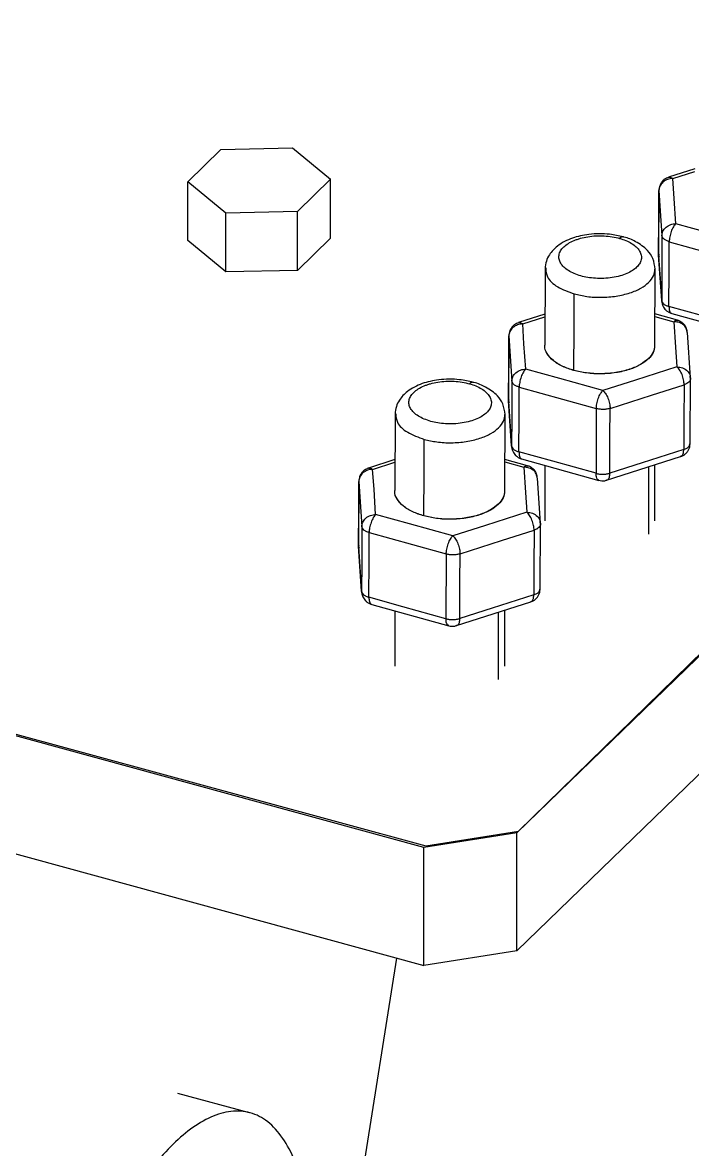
# Model space of a CAD drawing. Header units: millimetres. Extents: x 831 to 1324, y 1807 to 2551.
# Drawn here: x 1130.1 to 1227.5, y 2267.3 to 2431.2 of the extents above; entities that cross this region are included whole.
import ezdxf

# ---------------------------------------------------------------- set-up
doc = ezdxf.new("R2010")
doc.units = ezdxf.units.MM

msp = doc.modelspace()

# ---------------------------------------------------------------- linework, layer by layer
at = {"color": 7, "linetype": 'Continuous', "lineweight": 25}
for p, q in [((1202.25, 2313.62), (1323.59, 2432.06)), ((1324.02, 2431.57), (1201.98, 2313.33)), ((1201.98, 2296.18), (1324.02, 2414.43)), ((1154.12, 2408.04), (1158.93, 2412.73)), ((1158.93, 2412.73), (1169.36, 2412.95)), ((1169.36, 2412.95), (1174.89, 2408.39)), ((1227.91, 2409.92), (1224.06, 2408.69)), ((1224.67, 2408.5), (1227.91, 2409.53)), ((834.97, 2407.62), (1188.74, 2311.47)), ((1188.45, 2311.2), (835.26, 2407.9)), ((1159.66, 2403.48), (1154.12, 2408.04)), ((1154.12, 2399.47), (1154.12, 2408.04)), ((1174.89, 2408.39), (1170.08, 2403.7)), ((1174.89, 2399.82), (1174.89, 2408.39)), ((1222.66, 2406.79), (1222.62, 2397.38)), ((1170.08, 2403.7), (1159.66, 2403.48)), ((1159.66, 2394.91), (1159.66, 2403.48)), ((1170.08, 2395.13), (1170.08, 2403.7)), ((1159.66, 2394.91), (1154.12, 2399.47)), ((1174.89, 2399.82), (1170.08, 2395.13)), ((1222.68, 2397.48), (1222.62, 2397.34)), ((1223.07, 2390.77), (1222.62, 2397.34)), ((1222.62, 2397.34), (1222.69, 2397.06)), ((1222.63, 2397.23), (1223.07, 2390.67)), ((1170.08, 2395.13), (1159.66, 2394.91)), ((1206.11, 2395.39), (1206.06, 2384.26)), ((1206.2, 2395.5), (1206.22, 2395.4)), ((1222.06, 2384.22), (1222.11, 2395.32)), ((1223.14, 2390.41), (1223.07, 2390.77)), ((1206.08, 2388.77), (1202.23, 2387.54)), ((1202.85, 2387.35), (1206.08, 2388.38)), ((1225.36, 2387.89), (1222.08, 2388.8)), ((1222.08, 2388.44), (1224.83, 2387.67)), ((1224.53, 2388.88), (1235.75, 2385.76)), ((1226.82, 2385.99), (1226.73, 2386.36)), ((1227.26, 2379.53), (1226.82, 2386.1)), ((1200.84, 2385.65), (1200.79, 2376.23)), ((1222.06, 2384.2), (1222.06, 2384.22)), ((1221.13, 2382.28), (1221.13, 2382.26)), ((1227.21, 2379.72), (1227.27, 2379.43)), ((1227.22, 2370.01), (1227.27, 2379.43)), ((1227.26, 2379.29), (1227.23, 2379.76)), ((1200.85, 2376.33), (1200.8, 2376.19)), ((1201.24, 2369.63), (1200.8, 2376.19)), ((1200.8, 2376.19), (1200.86, 2375.91)), ((1200.8, 2376.08), (1201.24, 2369.52)), ((1213.56, 2375.05), (1213.52, 2365.63)), ((1184.29, 2374.25), (1184.23, 2363.12)), ((1184.37, 2374.35), (1184.39, 2374.25)), ((1200.23, 2363.07), (1200.29, 2374.18)), ((1201.31, 2369.26), (1201.24, 2369.63)), ((1227.17, 2369.87), (1227.22, 2370.01)), ((1215.06, 2364.63), (1225.83, 2368.08)), ((1184.26, 2367.63), (1180.4, 2366.39)), ((1181.02, 2366.2), (1184.25, 2367.24)), ((1200.25, 2367.29), (1203.01, 2366.52)), ((1203.53, 2366.74), (1200.26, 2367.65)), ((1202.7, 2367.73), (1213.92, 2364.61)), ((1206.06, 2366.8), (1206.06, 2358.72)), ((1221.13, 2366.57), (1221.13, 2356.79)), ((1222.06, 2358.72), (1222.06, 2366.87)), ((1205, 2364.84), (1204.9, 2365.22)), ((1205.44, 2358.39), (1204.99, 2364.95)), ((1179.01, 2364.5), (1178.97, 2355.08)), ((1200.23, 2363.05), (1200.23, 2363.07)), ((1199.3, 2361.13), (1199.3, 2361.12)), ((1205.39, 2358.57), (1205.44, 2358.28)), ((1205.4, 2348.86), (1205.44, 2358.28)), ((1205.43, 2358.14), (1205.41, 2358.61)), ((1179.02, 2355.19), (1178.97, 2355.04)), ((1179.41, 2348.48), (1178.97, 2355.04)), ((1178.97, 2355.04), (1179.04, 2354.77)), ((1178.97, 2354.94), (1179.42, 2348.37)), ((1191.73, 2353.9), (1191.69, 2344.48)), ((1179.48, 2348.11), (1179.41, 2348.48)), ((1205.35, 2348.73), (1205.4, 2348.86)), ((1193.24, 2343.49), (1204.01, 2346.93)), ((1180.88, 2346.58), (1192.09, 2343.46)), ((1184.23, 2345.65), (1184.23, 2337.58)), ((1199.3, 2345.42), (1199.3, 2335.64)), ((1200.23, 2337.58), (1200.23, 2345.72)), ((1011.85, 2342.4), (1188.45, 2294.05)), ((1201.98, 2313.33), (1188.45, 2311.2)), ((1188.74, 2311.47), (1202.25, 2313.62)), ((1201.98, 2296.18), (1201.98, 2313.33)), ((1188.45, 2294.05), (1188.45, 2311.2)), ((1201.98, 2296.18), (1188.45, 2294.05)), ((1179.22, 2261.63), (1184.52, 2295.13)), ((1163.13, 2272.66), (1152.66, 2275.46))]:
    msp.add_line(p, q, dxfattribs=at)
at = {"color": 7, "linetype": 'Continuous', "lineweight": 25, "flags": 128}
for points in [[(1225.12, 2401.93), (1224.87, 2405.61), (1224.67, 2408.5)], [(1222.62, 2397.34), (1222.65, 2402.61), (1222.67, 2406.75)], [(1222.67, 2406.75), (1222.91, 2403.08), (1223.11, 2400.19)], [(1236.33, 2398.81), (1230.05, 2400.56), (1225.12, 2401.93)], [(1223.11, 2400.19), (1223.09, 2394.92), (1223.07, 2390.77)], [(1224.13, 2389.89), (1224.15, 2395.17), (1224.17, 2399.31)], [(1224.17, 2399.31), (1230.45, 2397.56), (1235.39, 2396.19)], [(1210.31, 2380.59), (1210.33, 2386.82), (1210.36, 2391.72)], [(1235.34, 2386.78), (1229.06, 2388.52), (1224.13, 2389.89)], [(1224.83, 2387.67), (1225.08, 2384), (1225.28, 2381.11)], [(1203.29, 2380.79), (1203.04, 2384.46), (1202.85, 2387.35)], [(1200.8, 2376.19), (1200.82, 2381.46), (1200.84, 2385.61)], [(1200.84, 2385.61), (1201.09, 2381.93), (1201.28, 2379.04)], [(1225.28, 2381.11), (1219.24, 2379.18), (1214.51, 2377.67)], [(1214.51, 2377.67), (1208.23, 2379.41), (1203.29, 2380.79)], [(1201.28, 2379.04), (1201.26, 2373.77), (1201.24, 2369.63)], [(1202.3, 2368.75), (1202.32, 2374.02), (1202.34, 2378.16)], [(1202.34, 2378.16), (1208.62, 2376.42), (1213.56, 2375.05)], [(1215.56, 2375.07), (1221.59, 2377), (1226.33, 2378.52)], [(1226.33, 2378.52), (1226.3, 2373.24), (1226.29, 2369.1)], [(1215.51, 2365.66), (1215.54, 2370.93), (1215.56, 2375.07)], [(1188.48, 2359.44), (1188.51, 2365.68), (1188.53, 2370.57)], [(1213.52, 2365.63), (1207.24, 2367.38), (1202.3, 2368.75)], [(1226.29, 2369.1), (1220.25, 2367.17), (1215.51, 2365.66)], [(1203.01, 2366.52), (1203.25, 2362.85), (1203.45, 2359.96)], [(1181.46, 2359.64), (1181.22, 2363.31), (1181.02, 2366.2)], [(1178.97, 2355.04), (1178.99, 2360.32), (1179.01, 2364.46)], [(1179.01, 2364.46), (1179.26, 2360.78), (1179.46, 2357.9)], [(1203.45, 2359.96), (1197.42, 2358.03), (1192.68, 2356.52)], [(1192.68, 2356.52), (1186.4, 2358.27), (1181.46, 2359.64)], [(1179.46, 2357.9), (1179.43, 2352.62), (1179.41, 2348.48)], [(1180.47, 2347.6), (1180.5, 2352.87), (1180.52, 2357.02)], [(1180.52, 2357.02), (1186.8, 2355.27), (1191.73, 2353.9)], [(1193.73, 2353.93), (1199.76, 2355.86), (1204.5, 2357.37)], [(1204.5, 2357.37), (1204.48, 2352.1), (1204.46, 2347.95)], [(1193.69, 2344.51), (1193.71, 2349.78), (1193.73, 2353.93)], [(1191.69, 2344.48), (1185.41, 2346.23), (1180.47, 2347.6)], [(1204.46, 2347.95), (1198.43, 2346.03), (1193.69, 2344.51)]]:
    msp.add_lwpolyline(points, dxfattribs=at)
at = {"color": 7, "linetype": 'Continuous', "lineweight": 25}
for points, knots in [([(1224.67, 2408.5), (1224.44, 2408.49), (1224.18, 2408.45), (1223.69, 2408.28), (1223.45, 2408.14), (1223.06, 2407.8), (1222.91, 2407.6), (1222.71, 2407.17), (1222.67, 2406.96), (1222.67, 2406.75)], [0, 0, 0, 0, 0.25, 0.25, 0.5, 0.5, 0.75, 0.75, 1, 1, 1, 1]), ([(1224.05, 2408.67), (1223.85, 2408.59), (1223.52, 2408.46), (1223.16, 2408.12), (1222.91, 2407.76), (1222.74, 2407.35), (1222.7, 2407.05), (1222.68, 2406.91)], [0, 0, 0, 0, 0.264139, 0.441032, 0.626044, 0.814173, 1, 1, 1, 1]), ([(1224.06, 2408.67), (1224.15, 2408.69), (1224.33, 2408.73), (1224.55, 2408.58), (1224.67, 2408.5)], [0, 0, 0, 0, 0.466063, 1, 1, 1, 1]), ([(1223.11, 2400.19), (1223.11, 2400.39), (1223.15, 2400.61), (1223.35, 2401.04), (1223.51, 2401.24), (1223.9, 2401.58), (1224.13, 2401.72), (1224.63, 2401.89), (1224.88, 2401.93), (1225.12, 2401.93)], [0, 0, 0, 0, 0.25, 0.25, 0.5, 0.5, 0.75, 0.75, 1, 1, 1, 1]), ([(1225.12, 2401.93), (1225.01, 2401.83), (1224.89, 2401.67), (1224.65, 2401.28), (1224.54, 2401.04), (1224.36, 2400.53), (1224.29, 2400.26), (1224.19, 2399.75), (1224.17, 2399.51), (1224.17, 2399.31)], [0, 0, 0, 0, 0.25, 0.25, 0.5, 0.5, 0.75, 0.75, 1, 1, 1, 1]), ([(1217.47, 2400), (1216.82, 2400.15), (1215.23, 2400.52), (1212.57, 2400.47), (1209.98, 2399.89), (1207.97, 2398.88), (1206.78, 2397.6), (1206.21, 2396.45), (1206.15, 2395.76), (1206.11, 2395.39)], [0, 0, 0, 0, 0.1354812, 0.3321312, 0.4995979, 0.6775195, 0.8133485, 0.8999256, 1, 1, 1, 1]), ([(1211.3, 2394.34), (1210.97, 2394.43), (1210.65, 2394.54), (1210.04, 2394.8), (1209.76, 2394.95), (1209.25, 2395.27), (1209.02, 2395.44), (1208.64, 2395.81), (1208.49, 2396), (1208.26, 2396.39), (1208.19, 2396.59), (1208.13, 2396.89), (1208.12, 2396.98), (1208.12, 2397.18), (1208.13, 2397.28), (1208.18, 2397.57), (1208.25, 2397.77), (1208.48, 2398.17), (1208.63, 2398.36), (1209.01, 2398.73), (1209.24, 2398.9), (1209.74, 2399.22), (1210.02, 2399.36), (1210.47, 2399.55), (1210.63, 2399.6), (1210.94, 2399.71), (1211.1, 2399.76), (1211.6, 2399.9), (1211.96, 2399.98), (1212.72, 2400.1), (1213.11, 2400.14), (1213.91, 2400.18), (1214.31, 2400.18), (1215.11, 2400.13), (1215.5, 2400.09), (1216.25, 2399.97), (1216.61, 2399.89), (1216.94, 2399.8)], [0, 0, 0, 0, 0.0625, 0.0625, 0.125, 0.125, 0.1875, 0.1875, 0.25, 0.25, 0.3125, 0.3125, 0.34375, 0.34375, 0.375, 0.375, 0.4375, 0.4375, 0.5, 0.5, 0.5625, 0.5625, 0.625, 0.625, 0.65625, 0.65625, 0.6875, 0.6875, 0.75, 0.75, 0.8125, 0.8125, 0.875, 0.875, 0.9375, 0.9375, 1, 1, 1, 1]), ([(1216.94, 2399.8), (1217.25, 2399.71), (1217.56, 2399.61), (1218.15, 2399.36), (1218.43, 2399.22), (1218.95, 2398.91), (1219.18, 2398.73), (1219.57, 2398.36), (1219.74, 2398.16), (1219.98, 2397.75), (1220.06, 2397.54), (1220.13, 2397.12), (1220.13, 2396.91), (1220.04, 2396.5), (1219.96, 2396.3), (1219.73, 2395.93), (1219.58, 2395.76), (1219.25, 2395.44), (1219.05, 2395.28), (1218.58, 2394.97), (1218.31, 2394.83), (1217.71, 2394.56), (1217.37, 2394.44), (1216.65, 2394.24), (1216.27, 2394.16), (1215.48, 2394.04), (1215.07, 2394), (1214.25, 2393.96), (1213.85, 2393.97), (1213.06, 2394.02), (1212.68, 2394.06), (1211.95, 2394.18), (1211.62, 2394.25), (1211.3, 2394.34)], [0, 0, 0, 0, 0.0625, 0.0625, 0.125, 0.125, 0.1875, 0.1875, 0.25, 0.25, 0.3125, 0.3125, 0.375, 0.375, 0.4375, 0.4375, 0.5, 0.5, 0.5625, 0.5625, 0.625, 0.625, 0.6875, 0.6875, 0.75, 0.75, 0.8125, 0.8125, 0.875, 0.875, 0.9375, 0.9375, 1, 1, 1, 1]), ([(1217.47, 2399.99), (1217.4, 2400.01), (1217.24, 2400.05), (1217.05, 2399.89), (1216.94, 2399.8)], [0, 0, 0, 0, 0.424894, 1, 1, 1, 1]), ([(1222.11, 2395.32), (1222.05, 2395.85), (1221.92, 2396.82), (1220.92, 2398.26), (1219.46, 2399.27), (1218.17, 2399.87), (1217.5, 2400), (1217.47, 2400)], [0, 0, 0, 0, 0.2442315, 0.4517871, 0.7532753, 0.9874192, 1, 1, 1, 1]), ([(1224.17, 2399.31), (1224.02, 2399.35), (1223.88, 2399.4), (1223.62, 2399.53), (1223.51, 2399.6), (1223.32, 2399.76), (1223.24, 2399.84), (1223.14, 2400.02), (1223.12, 2400.11), (1223.11, 2400.19)], [0, 0, 0, 0, 0.25, 0.25, 0.5, 0.5, 0.75, 0.75, 1, 1, 1, 1]), ([(1206.22, 2395.4), (1206.24, 2394.99), (1206.3, 2394.03), (1207.77, 2392.66), (1209.5, 2392.03), (1210.36, 2391.72)], [0, 0, 0, 0, 0.2717163, 0.6405504, 1, 1, 1, 1]), ([(1210.36, 2391.72), (1210.96, 2391.58), (1212.21, 2391.29), (1214.32, 2391.18), (1216.48, 2391.35), (1218.47, 2391.82), (1220.08, 2392.52), (1221.24, 2393.37), (1221.98, 2394.33), (1222.06, 2395), (1222.09, 2395.34)], [0, 0, 0, 0, 0.119609, 0.247857, 0.380904, 0.513951, 0.642199, 0.761808, 0.881417, 1, 1, 1, 1]), ([(1223.07, 2390.77), (1223.07, 2390.69), (1223.1, 2390.6), (1223.2, 2390.43), (1223.27, 2390.34), (1223.46, 2390.18), (1223.58, 2390.11), (1223.84, 2389.99), (1223.98, 2389.94), (1224.13, 2389.89)], [0, 0, 0, 0, 0.25, 0.25, 0.5, 0.5, 0.75, 0.75, 1, 1, 1, 1]), ([(1223.09, 2390.55), (1223.13, 2390.36), (1223.22, 2389.92), (1223.56, 2389.45), (1223.94, 2389.14), (1224.24, 2388.97), (1224.43, 2388.92), (1224.5, 2388.9)], [0, 0, 0, 0, 0.260474, 0.569406, 0.737643, 0.90997, 1, 1, 1, 1]), ([(1224.13, 2389.89), (1224.14, 2389.67), (1224.18, 2389.21), (1224.36, 2388.9), (1224.51, 2388.9), (1224.54, 2388.9)], [0, 0, 0, 0, 0.436542, 0.908468, 1, 1, 1, 1]), ([(1224.83, 2387.67), (1224.97, 2387.79), (1225.18, 2387.96), (1225.33, 2387.86), (1225.38, 2387.82)], [0, 0, 0, 0, 0.656304, 1, 1, 1, 1]), ([(1226.73, 2386.36), (1226.71, 2386.48), (1226.64, 2386.85), (1226.17, 2387.3), (1225.51, 2387.63), (1225.05, 2387.66), (1224.83, 2387.67)], [0, 0, 0, 0, 0.147436, 0.48878, 0.754346, 1, 1, 1, 1]), ([(1226.8, 2386.22), (1226.76, 2386.41), (1226.67, 2386.84), (1226.34, 2387.3), (1225.96, 2387.61), (1225.67, 2387.79), (1225.47, 2387.84), (1225.39, 2387.86)], [0, 0, 0, 0, 0.257755, 0.5608, 0.728426, 0.902956, 1, 1, 1, 1]), ([(1202.85, 2387.35), (1202.61, 2387.34), (1202.36, 2387.3), (1201.86, 2387.13), (1201.63, 2387), (1201.23, 2386.66), (1201.08, 2386.45), (1200.88, 2386.03), (1200.84, 2385.81), (1200.84, 2385.61)], [0, 0, 0, 0, 0.25, 0.25, 0.5, 0.5, 0.75, 0.75, 1, 1, 1, 1]), ([(1202.22, 2387.52), (1202.02, 2387.44), (1201.69, 2387.31), (1201.33, 2386.97), (1201.08, 2386.61), (1200.91, 2386.2), (1200.87, 2385.9), (1200.85, 2385.76)], [0, 0, 0, 0, 0.264139, 0.441032, 0.626044, 0.814173, 1, 1, 1, 1]), ([(1202.24, 2387.52), (1202.32, 2387.54), (1202.51, 2387.59), (1202.73, 2387.43), (1202.85, 2387.35)], [0, 0, 0, 0, 0.466063, 1, 1, 1, 1]), ([(1210.31, 2380.59), (1209.75, 2380.77), (1208.59, 2381.15), (1207.23, 2382), (1206.35, 2383.03), (1205.98, 2383.82), (1206.08, 2384.23), (1206.08, 2384.26)], [0, 0, 0, 0, 0.227525, 0.471481, 0.724568, 0.977655, 1, 1, 1, 1]), ([(1221.13, 2382.3), (1220.77, 2382.01), (1220.05, 2381.41), (1218.41, 2380.72), (1216.43, 2380.24), (1214.27, 2380.06), (1212.17, 2380.18), (1210.27, 2380.55), (1208.6, 2381.16), (1207.23, 2381.99), (1206.35, 2383.01), (1205.98, 2383.79), (1206.08, 2384.2), (1206.08, 2384.23)], [0, 0, 0, 0, 0.092967, 0.192649, 0.296061, 0.399473, 0.499154, 0.592122, 0.685089, 0.78477, 0.888182, 0.991594, 1, 1, 1, 1]), ([(1222.04, 2384.2), (1222, 2383.86), (1221.93, 2383.19), (1221.19, 2382.24), (1220.03, 2381.39), (1218.42, 2380.69), (1216.43, 2380.22), (1214.27, 2380.05), (1212.16, 2380.16), (1210.91, 2380.45), (1210.31, 2380.59)], [0, 0, 0, 0, 0.116744, 0.236602, 0.356461, 0.484976, 0.618301, 0.751626, 0.880141, 1, 1, 1, 1]), ([(1222.04, 2384.23), (1222.01, 2383.9), (1221.95, 2383.22), (1221.4, 2382.61), (1221.13, 2382.3)], [0, 0, 0, 0, 0.4954099, 1, 1, 1, 1]), ([(1226.33, 2378.52), (1226.33, 2378.72), (1226.31, 2378.96), (1226.21, 2379.46), (1226.13, 2379.73), (1225.92, 2380.24), (1225.8, 2380.47), (1225.54, 2380.86), (1225.4, 2381.01), (1225.28, 2381.11)], [0, 0, 0, 0, 0.25, 0.25, 0.5, 0.5, 0.75, 0.75, 1, 1, 1, 1]), ([(1225.28, 2381.11), (1225.56, 2381.08), (1226.15, 2381.03), (1226.81, 2380.57), (1227.16, 2380.1), (1227.2, 2379.8), (1227.21, 2379.72)], [0, 0, 0, 0, 0.3035777, 0.6317627, 0.887091, 1, 1, 1, 1]), ([(1201.28, 2379.04), (1201.28, 2379.25), (1201.33, 2379.46), (1201.53, 2379.89), (1201.68, 2380.09), (1202.07, 2380.43), (1202.31, 2380.57), (1202.8, 2380.74), (1203.05, 2380.78), (1203.29, 2380.79)], [0, 0, 0, 0, 0.25, 0.25, 0.5, 0.5, 0.75, 0.75, 1, 1, 1, 1]), ([(1203.29, 2380.79), (1203.18, 2380.68), (1203.06, 2380.53), (1202.83, 2380.14), (1202.72, 2379.9), (1202.53, 2379.39), (1202.46, 2379.11), (1202.37, 2378.6), (1202.34, 2378.37), (1202.34, 2378.16)], [0, 0, 0, 0, 0.25, 0.25, 0.5, 0.5, 0.75, 0.75, 1, 1, 1, 1]), ([(1227.27, 2379.43), (1227.27, 2379.34), (1227.26, 2379.25), (1227.18, 2379.07), (1227.12, 2378.99), (1226.95, 2378.83), (1226.85, 2378.75), (1226.61, 2378.62), (1226.47, 2378.56), (1226.33, 2378.52)], [0, 0, 0, 0, 0.25, 0.25, 0.5, 0.5, 0.75, 0.75, 1, 1, 1, 1]), ([(1195.64, 2378.86), (1194.99, 2379.01), (1193.4, 2379.37), (1190.74, 2379.32), (1188.15, 2378.75), (1186.14, 2377.73), (1184.95, 2376.45), (1184.39, 2375.3), (1184.32, 2374.62), (1184.29, 2374.25)], [0, 0, 0, 0, 0.135481, 0.332131, 0.499598, 0.67752, 0.813348, 0.899926, 1, 1, 1, 1]), ([(1189.48, 2373.19), (1189.15, 2373.29), (1188.82, 2373.4), (1188.22, 2373.65), (1187.93, 2373.8), (1187.42, 2374.12), (1187.19, 2374.29), (1186.82, 2374.66), (1186.66, 2374.85), (1186.43, 2375.25), (1186.36, 2375.44), (1186.3, 2375.74), (1186.29, 2375.83), (1186.29, 2376.03), (1186.3, 2376.13), (1186.35, 2376.43), (1186.43, 2376.63), (1186.65, 2377.02), (1186.81, 2377.21), (1187.18, 2377.58), (1187.41, 2377.75), (1187.92, 2378.07), (1188.2, 2378.21), (1188.64, 2378.4), (1188.8, 2378.46), (1189.11, 2378.57), (1189.27, 2378.61), (1189.78, 2378.75), (1190.14, 2378.83), (1190.89, 2378.95), (1191.28, 2378.99), (1192.08, 2379.03), (1192.49, 2379.03), (1193.28, 2378.99), (1193.68, 2378.94), (1194.42, 2378.82), (1194.78, 2378.74), (1195.11, 2378.65)], [0, 0, 0, 0, 0.0625, 0.0625, 0.125, 0.125, 0.1875, 0.1875, 0.25, 0.25, 0.3125, 0.3125, 0.34375, 0.34375, 0.375, 0.375, 0.4375, 0.4375, 0.5, 0.5, 0.5625, 0.5625, 0.625, 0.625, 0.65625, 0.65625, 0.6875, 0.6875, 0.75, 0.75, 0.8125, 0.8125, 0.875, 0.875, 0.9375, 0.9375, 1, 1, 1, 1]), ([(1195.11, 2378.65), (1195.42, 2378.57), (1195.73, 2378.46), (1196.32, 2378.22), (1196.61, 2378.08), (1197.12, 2377.76), (1197.35, 2377.59), (1197.75, 2377.21), (1197.91, 2377.02), (1198.15, 2376.61), (1198.23, 2376.39), (1198.31, 2375.97), (1198.3, 2375.76), (1198.21, 2375.35), (1198.13, 2375.16), (1197.9, 2374.79), (1197.76, 2374.61), (1197.43, 2374.29), (1197.23, 2374.13), (1196.76, 2373.83), (1196.49, 2373.68), (1195.88, 2373.42), (1195.55, 2373.3), (1194.83, 2373.1), (1194.44, 2373.01), (1193.65, 2372.89), (1193.24, 2372.85), (1192.43, 2372.82), (1192.02, 2372.82), (1191.23, 2372.87), (1190.85, 2372.91), (1190.13, 2373.03), (1189.79, 2373.11), (1189.48, 2373.19)], [0, 0, 0, 0, 0.0625, 0.0625, 0.125, 0.125, 0.1875, 0.1875, 0.25, 0.25, 0.3125, 0.3125, 0.375, 0.375, 0.4375, 0.4375, 0.5, 0.5, 0.5625, 0.5625, 0.625, 0.625, 0.6875, 0.6875, 0.75, 0.75, 0.8125, 0.8125, 0.875, 0.875, 0.9375, 0.9375, 1, 1, 1, 1]), ([(1195.64, 2378.84), (1195.57, 2378.86), (1195.41, 2378.9), (1195.22, 2378.74), (1195.11, 2378.65)], [0, 0, 0, 0, 0.424894, 1, 1, 1, 1]), ([(1200.29, 2374.18), (1200.22, 2374.7), (1200.1, 2375.68), (1199.1, 2377.11), (1197.63, 2378.13), (1196.34, 2378.72), (1195.68, 2378.85), (1195.64, 2378.86)], [0, 0, 0, 0, 0.2442315, 0.4517871, 0.7532753, 0.9874192, 1, 1, 1, 1]), ([(1202.34, 2378.16), (1202.2, 2378.21), (1202.05, 2378.26), (1201.8, 2378.38), (1201.68, 2378.45), (1201.49, 2378.61), (1201.42, 2378.7), (1201.32, 2378.87), (1201.29, 2378.96), (1201.28, 2379.04)], [0, 0, 0, 0, 0.25, 0.25, 0.5, 0.5, 0.75, 0.75, 1, 1, 1, 1]), ([(1213.56, 2375.05), (1213.56, 2375.25), (1213.58, 2375.48), (1213.67, 2375.99), (1213.75, 2376.27), (1213.93, 2376.78), (1214.04, 2377.02), (1214.28, 2377.41), (1214.4, 2377.56), (1214.51, 2377.67)], [0, 0, 0, 0, 0.25, 0.25, 0.5, 0.5, 0.75, 0.75, 1, 1, 1, 1]), ([(1214.51, 2377.67), (1214.63, 2377.56), (1214.77, 2377.41), (1215.03, 2377.03), (1215.15, 2376.8), (1215.36, 2376.29), (1215.44, 2376.02), (1215.54, 2375.51), (1215.56, 2375.28), (1215.56, 2375.07)], [0, 0, 0, 0, 0.25, 0.25, 0.5, 0.5, 0.75, 0.75, 1, 1, 1, 1]), ([(1215.56, 2375.07), (1215.42, 2375.03), (1215.26, 2374.99), (1214.92, 2374.94), (1214.75, 2374.92), (1214.39, 2374.92), (1214.21, 2374.93), (1213.87, 2374.97), (1213.71, 2375), (1213.56, 2375.05)], [0, 0, 0, 0, 0.25, 0.25, 0.5, 0.5, 0.75, 0.75, 1, 1, 1, 1]), ([(1184.39, 2374.25), (1184.42, 2373.84), (1184.48, 2372.89), (1185.94, 2371.51), (1187.68, 2370.88), (1188.53, 2370.57)], [0, 0, 0, 0, 0.2717163, 0.6405504, 1, 1, 1, 1]), ([(1188.53, 2370.57), (1189.13, 2370.43), (1190.38, 2370.14), (1192.5, 2370.03), (1194.65, 2370.2), (1196.64, 2370.67), (1198.26, 2371.37), (1199.41, 2372.23), (1200.16, 2373.18), (1200.23, 2373.86), (1200.27, 2374.2)], [0, 0, 0, 0, 0.119609, 0.247857, 0.380904, 0.513951, 0.642199, 0.761808, 0.881417, 1, 1, 1, 1]), ([(1201.24, 2369.63), (1201.25, 2369.54), (1201.27, 2369.45), (1201.37, 2369.28), (1201.45, 2369.19), (1201.64, 2369.04), (1201.75, 2368.96), (1202.01, 2368.84), (1202.15, 2368.79), (1202.3, 2368.75)], [0, 0, 0, 0, 0.25, 0.25, 0.5, 0.5, 0.75, 0.75, 1, 1, 1, 1]), ([(1225.84, 2368.08), (1225.93, 2368.12), (1226.15, 2368.19), (1226.47, 2368.4), (1226.77, 2368.69), (1227, 2369.05), (1227.16, 2369.45), (1227.2, 2369.73), (1227.22, 2369.87)], [0, 0, 0, 0, 0.123269, 0.290466, 0.466089, 0.646043, 0.825593, 1, 1, 1, 1]), ([(1226.29, 2369.1), (1226.44, 2369.16), (1226.75, 2369.28), (1227.1, 2369.55), (1227.15, 2369.76), (1227.17, 2369.87)], [0, 0, 0, 0, 0.317709, 0.646456, 1, 1, 1, 1]), ([(1201.26, 2369.41), (1201.3, 2369.21), (1201.4, 2368.78), (1201.73, 2368.3), (1202.12, 2367.99), (1202.41, 2367.82), (1202.61, 2367.77), (1202.67, 2367.75)], [0, 0, 0, 0, 0.260474, 0.569406, 0.737643, 0.90997, 1, 1, 1, 1]), ([(1202.3, 2368.75), (1202.32, 2368.53), (1202.35, 2368.06), (1202.54, 2367.75), (1202.69, 2367.75), (1202.71, 2367.75)], [0, 0, 0, 0, 0.4365417, 0.9084684, 1, 1, 1, 1]), ([(1225.82, 2368.12), (1225.9, 2368.14), (1226.08, 2368.18), (1226.25, 2368.56), (1226.27, 2368.92), (1226.29, 2369.1)], [0, 0, 0, 0, 0.280118, 0.654079, 1, 1, 1, 1]), ([(1180.39, 2366.37), (1180.2, 2366.29), (1179.87, 2366.17), (1179.51, 2365.82), (1179.26, 2365.47), (1179.08, 2365.05), (1179.04, 2364.76), (1179.02, 2364.61)], [0, 0, 0, 0, 0.264139, 0.441032, 0.626044, 0.814173, 1, 1, 1, 1]), ([(1180.41, 2366.38), (1180.5, 2366.4), (1180.68, 2366.44), (1180.9, 2366.28), (1181.02, 2366.2)], [0, 0, 0, 0, 0.466063, 1, 1, 1, 1]), ([(1203.01, 2366.52), (1203.14, 2366.64), (1203.35, 2366.81), (1203.5, 2366.71), (1203.56, 2366.68)], [0, 0, 0, 0, 0.656304, 1, 1, 1, 1]), ([(1204.9, 2365.22), (1204.88, 2365.33), (1204.82, 2365.7), (1204.35, 2366.15), (1203.68, 2366.48), (1203.23, 2366.51), (1203.01, 2366.52)], [0, 0, 0, 0, 0.147436, 0.48878, 0.754346, 1, 1, 1, 1]), ([(1204.97, 2365.07), (1204.93, 2365.27), (1204.84, 2365.69), (1204.52, 2366.15), (1204.14, 2366.47), (1203.84, 2366.64), (1203.64, 2366.7), (1203.57, 2366.72)], [0, 0, 0, 0, 0.257755, 0.5607998, 0.7284259, 0.9029555, 1, 1, 1, 1]), ([(1181.02, 2366.2), (1180.78, 2366.2), (1180.53, 2366.16), (1180.04, 2365.98), (1179.8, 2365.85), (1179.41, 2365.51), (1179.25, 2365.3), (1179.06, 2364.88), (1179.01, 2364.66), (1179.01, 2364.46)], [0, 0, 0, 0, 0.25, 0.25, 0.5, 0.5, 0.75, 0.75, 1, 1, 1, 1]), ([(1213.52, 2365.63), (1213.66, 2365.59), (1213.83, 2365.55), (1214.17, 2365.51), (1214.35, 2365.5), (1214.7, 2365.51), (1214.88, 2365.52), (1215.22, 2365.58), (1215.37, 2365.61), (1215.51, 2365.66)], [0, 0, 0, 0, 0.25, 0.25, 0.5, 0.5, 0.75, 0.75, 1, 1, 1, 1]), ([(1213.92, 2364.66), (1213.85, 2364.68), (1213.69, 2364.72), (1213.55, 2365.09), (1213.53, 2365.45), (1213.52, 2365.63)], [0, 0, 0, 0, 0.282331, 0.655142, 1, 1, 1, 1]), ([(1213.91, 2364.62), (1214.06, 2364.59), (1214.39, 2364.52), (1214.8, 2364.53), (1215.02, 2364.63), (1215.08, 2364.66)], [0, 0, 0, 0, 0.375669, 0.857669, 1, 1, 1, 1]), ([(1215.51, 2365.66), (1215.49, 2365.44), (1215.45, 2364.97), (1215.24, 2364.66), (1215.08, 2364.65), (1215.06, 2364.65)], [0, 0, 0, 0, 0.445828, 0.927793, 1, 1, 1, 1]), ([(1188.48, 2359.44), (1187.92, 2359.63), (1186.77, 2360.01), (1185.4, 2360.86), (1184.53, 2361.88), (1184.16, 2362.68), (1184.25, 2363.08), (1184.26, 2363.12)], [0, 0, 0, 0, 0.227525, 0.471481, 0.724568, 0.977655, 1, 1, 1, 1]), ([(1199.3, 2361.15), (1198.95, 2360.86), (1198.22, 2360.26), (1196.58, 2359.57), (1194.61, 2359.09), (1192.44, 2358.91), (1190.34, 2359.03), (1188.44, 2359.41), (1186.78, 2360.01), (1185.4, 2360.84), (1184.53, 2361.86), (1184.16, 2362.65), (1184.25, 2363.05), (1184.26, 2363.08)], [0, 0, 0, 0, 0.092967, 0.192649, 0.296061, 0.399473, 0.499154, 0.592122, 0.685089, 0.78477, 0.888182, 0.991594, 1, 1, 1, 1]), ([(1200.21, 2363.05), (1200.18, 2362.72), (1200.1, 2362.05), (1199.36, 2361.1), (1198.2, 2360.24), (1196.59, 2359.54), (1194.6, 2359.07), (1192.45, 2358.9), (1190.33, 2359.01), (1189.08, 2359.3), (1188.48, 2359.44)], [0, 0, 0, 0, 0.116744, 0.236602, 0.356461, 0.484976, 0.618301, 0.751626, 0.880141, 1, 1, 1, 1]), ([(1200.21, 2363.08), (1200.18, 2362.75), (1200.12, 2362.07), (1199.57, 2361.46), (1199.3, 2361.15)], [0, 0, 0, 0, 0.49541, 1, 1, 1, 1]), ([(1204.5, 2357.37), (1204.5, 2357.57), (1204.48, 2357.81), (1204.38, 2358.32), (1204.3, 2358.59), (1204.09, 2359.09), (1203.97, 2359.33), (1203.71, 2359.71), (1203.58, 2359.86), (1203.45, 2359.96)], [0, 0, 0, 0, 0.25, 0.25, 0.5, 0.5, 0.75, 0.75, 1, 1, 1, 1]), ([(1203.45, 2359.96), (1203.73, 2359.94), (1204.32, 2359.88), (1204.98, 2359.43), (1205.33, 2358.95), (1205.37, 2358.66), (1205.39, 2358.57)], [0, 0, 0, 0, 0.3035777, 0.6317627, 0.887091, 1, 1, 1, 1]), ([(1179.46, 2357.9), (1179.46, 2358.1), (1179.5, 2358.32), (1179.7, 2358.74), (1179.85, 2358.95), (1180.24, 2359.29), (1180.48, 2359.42), (1180.97, 2359.6), (1181.23, 2359.64), (1181.46, 2359.64)], [0, 0, 0, 0, 0.25, 0.25, 0.5, 0.5, 0.75, 0.75, 1, 1, 1, 1]), ([(1181.46, 2359.64), (1181.35, 2359.53), (1181.23, 2359.38), (1181, 2358.99), (1180.89, 2358.75), (1180.71, 2358.24), (1180.63, 2357.97), (1180.54, 2357.46), (1180.52, 2357.22), (1180.52, 2357.02)], [0, 0, 0, 0, 0.25, 0.25, 0.5, 0.5, 0.75, 0.75, 1, 1, 1, 1]), ([(1205.44, 2358.28), (1205.45, 2358.19), (1205.43, 2358.1), (1205.35, 2357.93), (1205.29, 2357.84), (1205.12, 2357.68), (1205.02, 2357.6), (1204.78, 2357.47), (1204.64, 2357.42), (1204.5, 2357.37)], [0, 0, 0, 0, 0.25, 0.25, 0.5, 0.5, 0.75, 0.75, 1, 1, 1, 1]), ([(1180.52, 2357.02), (1180.37, 2357.06), (1180.23, 2357.11), (1179.97, 2357.23), (1179.85, 2357.31), (1179.67, 2357.46), (1179.59, 2357.55), (1179.49, 2357.72), (1179.46, 2357.81), (1179.46, 2357.9)], [0, 0, 0, 0, 0.25, 0.25, 0.5, 0.5, 0.75, 0.75, 1, 1, 1, 1]), ([(1191.73, 2353.9), (1191.73, 2354.1), (1191.75, 2354.34), (1191.85, 2354.85), (1191.92, 2355.12), (1192.11, 2355.63), (1192.22, 2355.87), (1192.45, 2356.26), (1192.57, 2356.41), (1192.68, 2356.52)], [0, 0, 0, 0, 0.25, 0.25, 0.5, 0.5, 0.75, 0.75, 1, 1, 1, 1]), ([(1192.68, 2356.52), (1192.8, 2356.42), (1192.94, 2356.27), (1193.2, 2355.88), (1193.32, 2355.65), (1193.53, 2355.14), (1193.61, 2354.87), (1193.71, 2354.37), (1193.73, 2354.13), (1193.73, 2353.93)], [0, 0, 0, 0, 0.25, 0.25, 0.5, 0.5, 0.75, 0.75, 1, 1, 1, 1]), ([(1193.73, 2353.93), (1193.59, 2353.88), (1193.43, 2353.84), (1193.1, 2353.79), (1192.92, 2353.78), (1192.56, 2353.77), (1192.38, 2353.78), (1192.04, 2353.82), (1191.88, 2353.86), (1191.73, 2353.9)], [0, 0, 0, 0, 0.25, 0.25, 0.5, 0.5, 0.75, 0.75, 1, 1, 1, 1]), ([(1179.41, 2348.48), (1179.42, 2348.39), (1179.45, 2348.31), (1179.55, 2348.13), (1179.62, 2348.05), (1179.81, 2347.89), (1179.93, 2347.82), (1180.18, 2347.69), (1180.33, 2347.64), (1180.47, 2347.6)], [0, 0, 0, 0, 0.25, 0.25, 0.5, 0.5, 0.75, 0.75, 1, 1, 1, 1]), ([(1179.44, 2348.26), (1179.48, 2348.06), (1179.57, 2347.63), (1179.91, 2347.16), (1180.29, 2346.84), (1180.58, 2346.67), (1180.78, 2346.62), (1180.85, 2346.6)], [0, 0, 0, 0, 0.260474, 0.569406, 0.737643, 0.90997, 1, 1, 1, 1]), ([(1204.01, 2346.94), (1204.11, 2346.97), (1204.33, 2347.05), (1204.64, 2347.25), (1204.94, 2347.54), (1205.18, 2347.9), (1205.34, 2348.3), (1205.37, 2348.58), (1205.39, 2348.72)], [0, 0, 0, 0, 0.123269, 0.290466, 0.466089, 0.646043, 0.825593, 1, 1, 1, 1]), ([(1204.46, 2347.95), (1204.61, 2348.01), (1204.92, 2348.13), (1205.28, 2348.4), (1205.32, 2348.62), (1205.35, 2348.73)], [0, 0, 0, 0, 0.317709, 0.646456, 1, 1, 1, 1]), ([(1180.47, 2347.6), (1180.49, 2347.38), (1180.52, 2346.92), (1180.71, 2346.6), (1180.86, 2346.61), (1180.88, 2346.61)], [0, 0, 0, 0, 0.436542, 0.908468, 1, 1, 1, 1]), ([(1203.99, 2346.98), (1204.07, 2346.99), (1204.26, 2347.04), (1204.42, 2347.41), (1204.45, 2347.78), (1204.46, 2347.95)], [0, 0, 0, 0, 0.280118, 0.654079, 1, 1, 1, 1]), ([(1191.69, 2344.48), (1191.84, 2344.44), (1192, 2344.41), (1192.34, 2344.36), (1192.52, 2344.35), (1192.88, 2344.36), (1193.05, 2344.38), (1193.39, 2344.43), (1193.55, 2344.47), (1193.69, 2344.51)], [0, 0, 0, 0, 0.25, 0.25, 0.5, 0.5, 0.75, 0.75, 1, 1, 1, 1]), ([(1192.1, 2343.52), (1192.02, 2343.53), (1191.86, 2343.57), (1191.72, 2343.94), (1191.7, 2344.31), (1191.69, 2344.48)], [0, 0, 0, 0, 0.2823313, 0.6551423, 1, 1, 1, 1]), ([(1192.09, 2343.47), (1192.23, 2343.44), (1192.56, 2343.37), (1192.97, 2343.39), (1193.2, 2343.49), (1193.25, 2343.51)], [0, 0, 0, 0, 0.375669, 0.857669, 1, 1, 1, 1]), ([(1193.69, 2344.51), (1193.67, 2344.29), (1193.62, 2343.83), (1193.42, 2343.51), (1193.25, 2343.5), (1193.23, 2343.5)], [0, 0, 0, 0, 0.445828, 0.927793, 1, 1, 1, 1]), ([(1170.15, 2264.06), (1170.06, 2264.4), (1169.57, 2266.23), (1168.22, 2268.7), (1166.12, 2271.28), (1163.6, 2272.71), (1160.82, 2273.06), (1157.89, 2272.34), (1154.93, 2270.68), (1152, 2268.21), (1149.07, 2264.96), (1146.13, 2260.86), (1143.21, 2255.88), (1140.46, 2250.13), (1137.98, 2243.81), (1135.89, 2237.15), (1134.26, 2230.45), (1133.12, 2223.94), (1132.48, 2217.86), (1132.29, 2212.27), (1132.53, 2207.09), (1133.22, 2202.32), (1134.41, 2198.07), (1136.08, 2194.6), (1138.22, 2192.07), (1140.73, 2190.62), (1143.52, 2190.27), (1146.45, 2191.02), (1149.16, 2192.46), (1150.88, 2193.99), (1151.59, 2194.62)], [0, 0, 0, 0, 0.009031, 0.047345, 0.086181, 0.125018, 0.163332, 0.200642, 0.236542, 0.270718, 0.304893, 0.340793, 0.378103, 0.416417, 0.455254, 0.49409, 0.532404, 0.569715, 0.605614, 0.63979, 0.673966, 0.709865, 0.747176, 0.78549, 0.824326, 0.863163, 0.901477, 0.938787, 0.974687, 1, 1, 1, 1])]:
    msp.add_open_spline(points, degree=3, knots=knots, dxfattribs=at)

doc.saveas('drawing.dxf')
